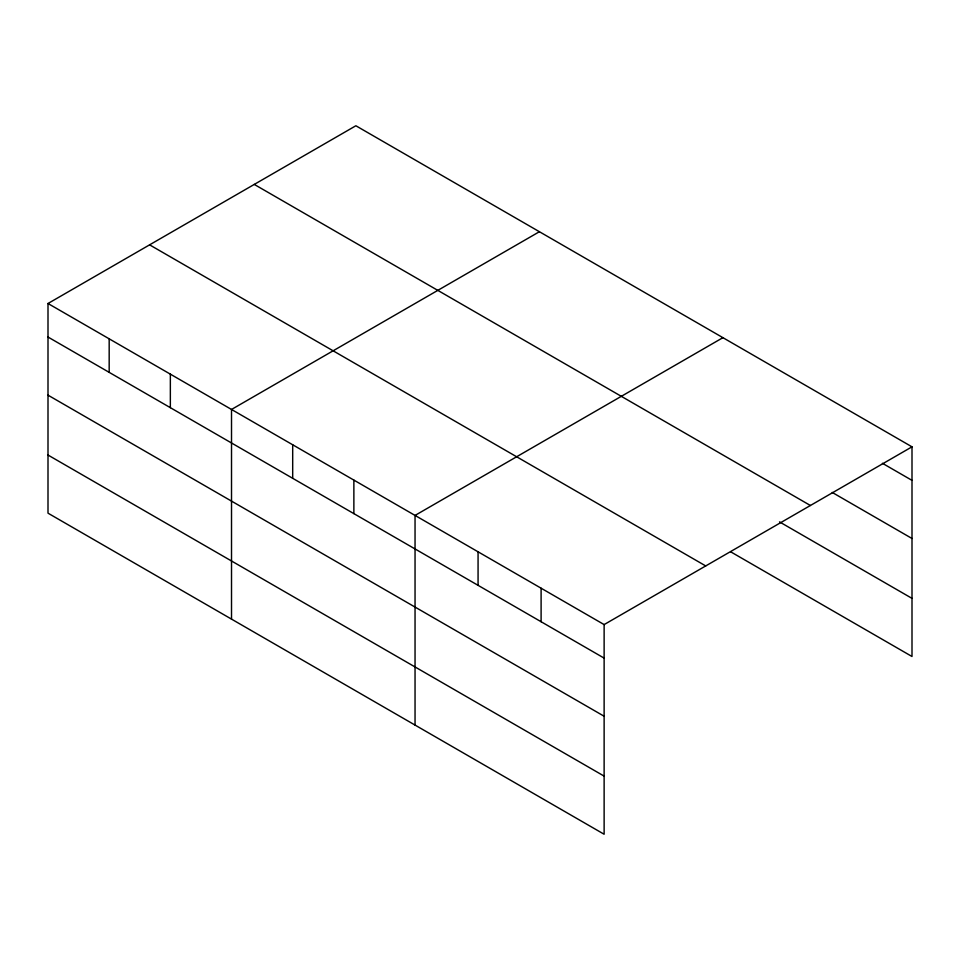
<?xml version="1.0" encoding="UTF-8"?>
<svg xmlns="http://www.w3.org/2000/svg" width="960" height="960" viewBox="0 0 960 960"><rect width="100%" height="100%" fill="white"/><g stroke="black" fill="none" stroke-linecap="round" stroke-linejoin="round"><path stroke-width="1.44" d="M48 303.504L604.128 624.588L604.128 834.24L48 513.168L48 303.504L355.872 125.76L912 446.832L912 656.496L730.632 551.784M539.4 231.72L231.516 409.464L231.516 619.116M722.916 337.668L415.044 515.424L415.044 725.076M604.128 624.588L912 446.832M882.42 463.284L912 480.36M832.248 492.444L912 538.488M254.28 184.416L810.396 505.488M779.508 521.88L912 598.368M149.604 244.848L705.72 565.932M48 337.032L604.128 658.116M48 395.16L604.128 716.232M48 455.04L604.128 776.112M541.104 588.192L541.104 621.72M478.068 551.808L478.068 585.336M353.868 480.096L353.868 513.624M292.692 444.78L292.692 478.308M170.352 374.148L170.352 407.676M109.176 338.832L109.176 372.348"/></g></svg>
